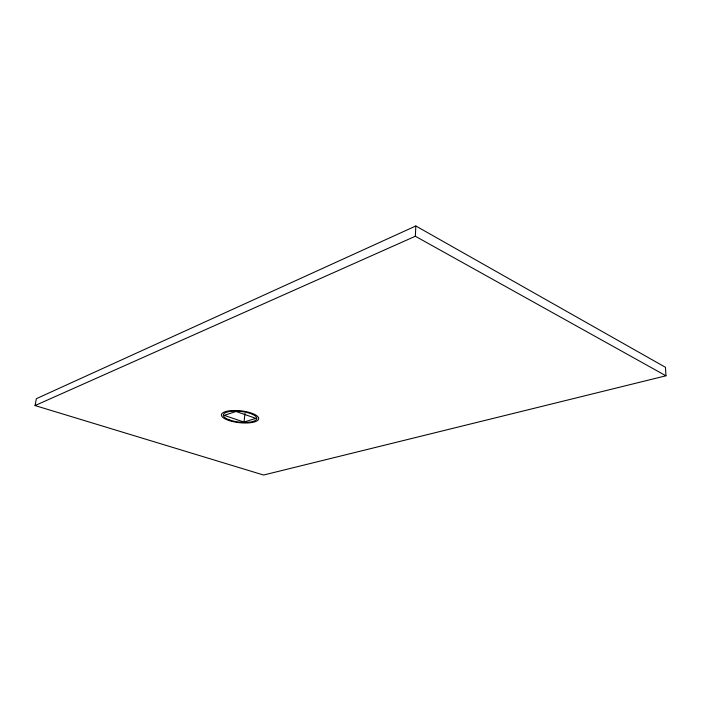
<?xml version="1.0" encoding="UTF-8"?>
<svg xmlns="http://www.w3.org/2000/svg" width="701" height="701" viewBox="0 0 701 701"><rect width="100%" height="100%" fill="white"/><g stroke="black" fill="none" stroke-linecap="round" stroke-linejoin="round"><path stroke-width="1.05" d="M35.05 405.555L415.342 236.246L415.816 225.967L665.486 367.324L665.95 375.789L263.585 475.033L35.05 405.555L36.364 398.676L415.816 225.967M244.027 422.09L255.883 418.357L236.009 411.478L224.259 415.369L244.027 422.09L244.964 413.45M415.342 236.246L665.95 375.789M229.639 420.004A16.868 5.371 6.1 0 0 256.662 419.163A16.868 5.371 6.1 0 0 233.889 411.163A16.868 5.371 6.1 0 0 229.639 420.004M228.456 420.337A18.743 5.967 6.1 0 0 258.503 419.417A18.743 5.967 6.1 0 0 233.231 410.514A18.743 5.967 6.1 0 0 228.456 420.337"/></g></svg>
